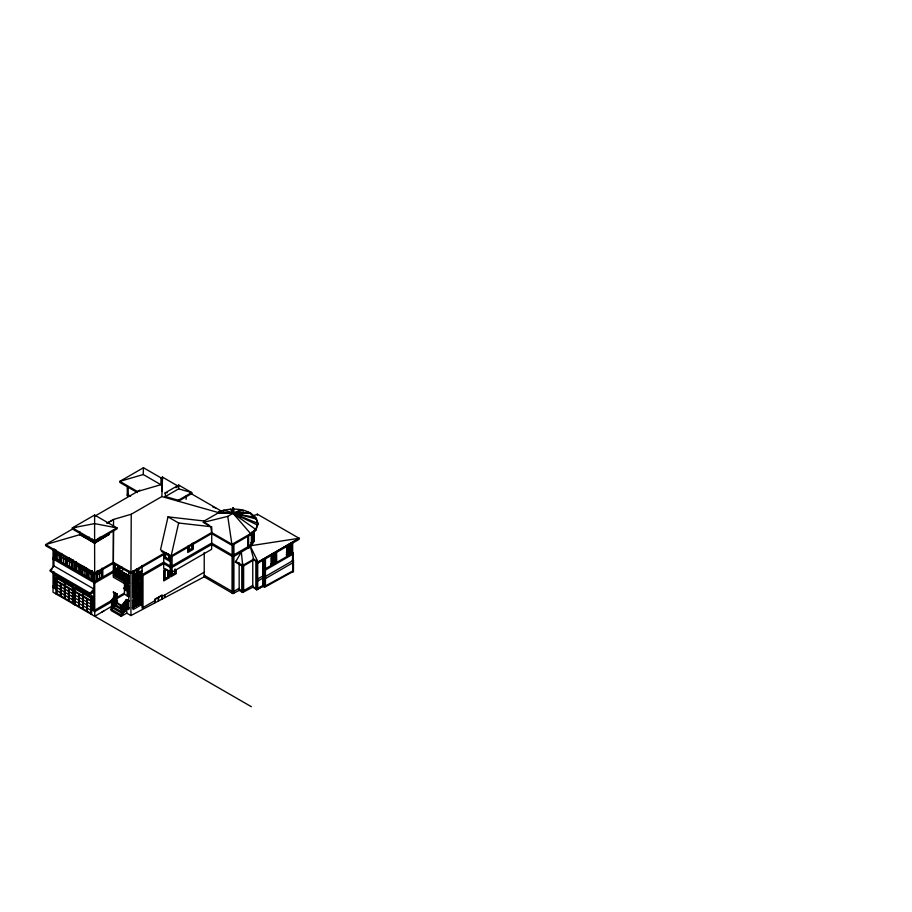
<?xml version="1.0" encoding="UTF-8"?>
<svg xmlns="http://www.w3.org/2000/svg" width="912" height="912" viewBox="0 0 912 912"><rect width="100%" height="100%" fill="white"/><g stroke="black" fill="none" stroke-linecap="round" stroke-linejoin="round"><path stroke-width="1.37" d="M127.144 587.932L127.144 584.193M133.836 597.508L133.836 589.996M134.657 584.296L134.657 589.665L132.764 588.571L132.764 584.535M134.919 584.25L134.919 598.397L132.753 597.143M135.546 583.897L135.307 599.344M135.66 583.726L135.649 599.537L136.504 601.179M136.504 600.028L136.504 594.59L141.064 597.223M138.293 603.14L138.293 597.702L142.067 599.879M140.22 582.905L140.22 595.753L136.504 593.609L136.504 583.327M172.06 572.177L172.072 556.297M232.047 593.062L232.115 545.308M255.85 560.869L255.85 589.312L256.774 589.802L262.804 586.325L264.514 587.305L292.877 571.653L292.649 553.253L291.829 552.649M256.774 589.802L256.774 561.404M257.708 562.259L257.708 588.411M164.798 553.96L166.554 552.946L130.94 573.5L113.316 563.331L94.757 574.036L45.6 545.661L45.6 544.589L94.757 572.964L113.316 562.259L113.487 529.975L113.316 574.663L120.008 570.752M113.498 527.341L113.544 519.418L131.248 514.243L161.857 496.561L218.743 512.681L219.062 511.678L221.593 511.997M113.316 562.259L130.94 572.428L131.248 514.243M233.176 513.878L232.948 507.973L232.332 513.296L234.179 513.399L233.563 508.007L232.948 507.973M164.787 493.107L178.706 485.081L191.691 492.571L191.691 493.609L180.166 500.255L178.364 500.266L165.323 496.55L165.38 492.765L167.181 492.765M165.323 496.55L178.638 488.866L178.706 485.081L178.706 486.107L175.925 487.715M162.028 491.431L162.473 477.113L178.376 486.29M161.082 477.911L160.865 484.694L143.241 474.525L143.458 467.731L161.082 477.911L162.473 477.113L162.473 478.173M161.857 496.561L162.473 477.113M163.715 553.766L163.715 568.427L171.137 572.713L211.641 549.32L211.801 527.945M247.813 535.834L247.813 548.26L252.145 544.567L253.889 541.568L254.038 530.396M218.743 512.681L204.14 521.003L168.025 516.876L160.512 549.799L171.137 555.932L211.641 532.54L232.047 544.327L250.595 533.623L255.713 529.427L257.936 523.363C253.969 507.414 231.26 507.015 218.629 511.814L233.05 513.308L255.565 517.435L256.728 519.179L223.645 510.23L223.645 511.301M171.137 555.932L178.638 523.009L168.025 516.876M249.421 547.827L250.116 545.809L299.102 538.285L299.102 539.357L258.484 562.807L253.684 560.048L242.717 566.386L235.444 562.191L241.327 551.999L242.717 565.486L242.717 592.447L252.761 587.225L256.774 589.551L262.804 586.325L262.804 559.307M161.424 551.395L171.137 557.004L211.641 533.611L232.047 545.399L250.595 534.683L255.713 530.499L257.936 524.434L257.936 523.363L233.05 513.308L217.489 513.296M115.368 571.972L114.399 574.036L114.399 562.978M116.041 570.547L116.839 568.871M117.317 567.834L117.819 566.797M252.259 536.393L253.775 533.178M252.236 542.651L253.775 539.288M253.889 539.402L252.145 543.096L250.789 542.731M211.641 532.54L210.752 526.669L203.342 522.394L204.14 521.003M116.645 594.236L113.305 592.059L117.203 594.271L111.469 601.532L110.99 601.156L116.166 593.712M111.161 601.361L117.203 593.906M129.116 601.133L126.54 599.948L120.886 606.868L126.449 599.64L128.774 600.974M120.886 606.868L121.364 607.255L126.62 599.845M53.945 559.501L53.945 565.93L50.24 570.217L50.24 571.288L90.128 594.316L93.833 592.173M251.393 543.894L247.813 546.824L233.905 554.861M247.813 548.26L249.774 546.824M101.893 612.1L104.036 610.732M75.707 527.204L45.6 544.589L79.766 534.671L94.609 543.244L109.451 534.044L94.609 542.606L94.757 616.295L95.783 615.691M94.757 616.295L113.316 605.374M253.684 515.679L257.355 514.186L299.102 538.285L258.484 561.906L253.684 559.147L250.116 545.809L258.484 562.807M258.484 561.906L299.102 538.285M116.953 568.985L116.839 575.837M116.953 575.905L116.839 569.054M116.451 600.814L116.508 593.997L116.519 603.527L116.725 593.826M128.193 493.791L127.27 494.327L130.576 496.231M127.27 486.313L127.27 495.752L128.193 495.216M94.609 515.041L72.344 527.888L72.344 528.96L94.609 541.819L116.873 528.96L116.873 527.888L94.609 515.041L94.609 541.819M94.962 516.078L139.912 490.132M79.72 534.09L94.609 542.606M79.766 531.514L79.766 534.671L80.689 533.714M79.766 534.671L80.689 534.147M107.012 523.192L113.612 519.498L107.16 523.1M96.695 541.067L99.944 539.197L99.864 537.362M100.411 538.924L103.66 537.054M104.116 536.78L107.365 534.911M109.451 534.215L94.609 542.788L79.72 534.272M52.098 569.145L50.24 570.217L90.128 593.245L93.833 591.101M177.772 500.608L191.691 492.571L178.638 488.866M97.55 574.674L101.563 572.36M129.208 576.327L113.635 567.116L129.436 575.837M113.635 567.469L128.706 575.768L128.592 582.757M115.254 568.279L115.368 575.13L115.607 568.21M116.109 568.769L116.109 575.415M101.642 569.761L101.642 577.399L97.47 579.804L97.47 570.901M113.316 570.923L94.757 581.639L53.021 557.54M117.808 569.476L117.694 576.327M113.316 572.36L94.757 583.064L53.021 558.965M119.962 568.518L122.208 567.218M118.537 569.909L118.423 576.749M115.163 572.086L118.104 570.388L118.104 566.181M129.094 583.315L113.635 574.252L129.458 582.973M119.666 570.821L119.78 577.672L119.962 567.093M114.638 574.571L114.638 567.788M128.774 586.097L113.316 577.171L113.316 575.392L124.442 568.963M115.368 574.993L115.163 563.741M121.25 571.733L121.25 578.379M122.094 571.961L121.98 578.812M122.949 572.451L122.835 579.302M123.679 572.873L123.565 579.724M124.682 573.853L124.921 580.636L125.035 573.785M126.62 574.571L126.392 581.354M130.94 572.428L164.114 553.276M203.342 522.394L227.761 516.363L233.05 513.308L248.623 512.373L248.623 513.445M126.893 575.13L127.121 581.913L127.121 574.993M122.094 578.869L121.98 572.018M132.787 576.11L133.129 582.962L132.787 576.145L141.759 570.969L132.787 576.509M133.87 575.746L133.631 582.54L133.517 575.689M135.842 574.48L135.956 581.332L135.956 574.412M136.8 574.058L134.258 572.668M137.666 568.963L137.427 580.477L137.541 573.637M138.043 573.203L138.271 579.986L137.894 568.963M140.471 571.938L140.243 578.721M140.961 571.505L141.645 571.265M127.121 581.776L127.007 575.062M127.976 582.266L127.737 575.483M128.729 582.677L128.478 575.905M114.422 592.663L114.308 599.515M188.978 550.346L192.056 548.568L192.136 543.803M115.163 604.177L115.163 593.085M132.422 583.213L141.759 578.117L132.787 583.292M192.136 548.614L188.898 550.483L188.898 545.672M134.372 582.107L134.258 575.255M135.101 581.685L135.101 574.765M136.891 568.985L136.686 580.91L136.686 573.99M138.772 579.565L138.749 568.792M139.513 579.143L139.388 572.291M141.098 578.356L141.075 571.436L140.961 578.288M116.006 593.575L115.904 603.881M133.106 584.318L142.067 579.143L132.673 573.716M133.106 586.097L142.067 580.921M116.918 600.997C107.274 596.038 120.031 601.646 117.158 602.467M124.442 593.062L94.757 610.196L91.588 608.372M165.938 568.928L163.715 570.217L163.715 580.921L169.279 577.706L169.279 571.015M172.072 565.919L211.641 543.073L232.093 554.986M166.497 569.681L164.639 570.752L164.639 579.314L168.355 577.171L168.355 571.049M124.442 587.613L129.002 590.258L129.002 596.858L124.442 594.225L113.316 600.643L128.774 609.569L128.774 584.763M167.033 569.635L164.867 570.878L164.867 578.915L168.116 577.045L168.116 570.342M113.316 600.917L94.757 611.621L91.588 609.797M172.06 567.355L211.641 544.51L232.093 556.32M115.79 603.812L115.778 593.575M113.316 606.583L113.43 598.842M114.16 597.884L114.046 606.298L114.308 592.72M114.787 605.864L114.787 597.086L114.661 605.807M110.99 609.125L112.849 608.053L123.052 613.947L123.052 612.613L112.849 606.719L114.707 605.648L124.91 611.542L124.91 610.196L114.707 604.303L116.565 603.242L126.768 609.125L126.768 613.149L121.193 616.352L110.99 610.47L110.99 609.125L121.193 615.019L123.052 613.947M111.572 601.259L111.572 609.056M112.073 608.635L112.187 600.233L112.313 608.635M112.814 599.651L112.7 608.281L112.928 599.492M127.532 600.358L127.532 607.278L127.646 600.29M128.033 600.917L128.147 607.631L128.147 600.848L128.877 601.27M129.014 601.19L126.449 600.005M132.445 600.598L141.759 595.616L132.787 601.156M141.759 595.981L132.787 600.757L133.129 607.609L132.901 600.689M141.759 595.616L133.015 600.894M127.406 607.21L127.406 600.427M125.138 609.797L125.138 601.909L125.252 609.866M125.753 601.316L125.753 609.569L125.879 601.168M126.38 600.518L126.38 609.079M126.38 609.216L126.38 600.301L126.266 609.148M124.91 610.196L126.768 609.125M123.166 612.271L123.28 604.531M124.021 611.918L123.907 603.733M124.636 611.564L124.522 602.707L124.522 611.496M123.052 612.613L124.91 611.542M132.422 607.723L141.759 602.764M132.422 607.859L141.759 602.9M121.433 606.947L121.433 614.756M121.934 614.323L122.048 605.921L122.162 614.323M122.778 613.97L122.664 605.123L122.664 613.901M154.744 600.757L142.067 608.076L142.067 565.429M162.165 596.471L204.22 572.2M126.768 613.149L130.94 615.554L205.143 576.338M233.905 556.377L250.23 546.858M276.37 553.949L271.195 556.936M286.345 547.565L291.521 545.194L286.881 548.5L291.521 545.194M272.62 556.423L276.108 554.416L276.108 555.488L271.468 558.167L271.468 557.095M286.619 548.34L291.259 545.672L291.259 546.733L286.619 549.412M273.509 556.673L276.37 555.636L271.195 558.634M271.195 558.007L276.37 555.636M291.521 546.892L286.881 550.198L291.521 547.519L290.985 546.584L291.521 547.519M286.619 550.039L291.259 547.36L291.259 548.431L286.619 551.11M274.672 557.699L271.195 559.706L276.37 557.335L271.195 560.333M288.659 549.617L291.521 548.591L286.881 551.897L291.521 548.591M286.619 551.737L291.259 549.058L291.259 550.13L286.619 552.809M286.345 552.649L289.822 550.643M271.195 561.393L276.37 559.033L271.195 562.02M291.521 550.289L286.881 553.584L291.521 550.916L290.985 549.97L291.521 550.916M286.619 553.436L291.259 550.757L291.259 551.828L286.619 554.507M273.509 561.758L276.37 560.732L271.195 563.719L276.37 560.732M286.345 554.348L288.659 553.014M286.345 554.975L291.521 551.977M286.619 555.123L291.259 552.455M270.853 564.323L275.481 561.644L276.724 562.624L276.564 552.478M276.108 561.929L271.468 564.608L272.084 565.303L271.001 564.676M292.216 552.148L293.299 552.786L287.234 556.286L286.619 555.932L293.14 552.683M292.684 552.364L292.649 552.968L292.649 542.492M292.684 552.695L292.524 559.66M276.724 562.362L265.438 568.7M293.299 552.786L271.924 565.212L271.924 553.755M265.438 570.034L292.649 554.325M239.001 588.411L233.905 591.352L232.093 591.386M256.774 579.496L262.804 576.019L263.579 576.464M265.438 576.464L293.47 560.276L293.47 571.471L292.763 571.87L292.763 553.185M256.774 581.639L262.804 578.151L263.579 578.607M292.763 560.903L293.47 560.492M243.641 590.668L252.761 585.401M265.438 578.607L293.47 562.419M292.752 570.98L264.514 586.45L262.804 585.47L256.774 588.947L252.761 586.621M116.554 601.076L117.158 600.997M292.763 571.858L293.47 571.471M204.22 552.455L204.22 576.874L232.97 593.598L239.161 590.395L242.717 592.447M232.332 513.296L234.179 513.399M234.338 512.726L240.791 509.808M143.241 474.525L119.848 481.365L119.848 482.437L137.473 492.617M160.865 484.694L137.473 491.545L119.848 481.365L143.458 467.731L143.458 468.802M234.316 512.943L243.208 510.332L243.208 511.404M230.417 509.17L233.05 513.308L250.72 513.16L250.72 514.231M178.638 523.009L211.835 526.794M212.929 507.14L215.654 507.916M250.595 534.683L250.595 533.623L233.05 513.308L257.344 524.97M291.521 545.821L290.985 544.886M291.521 549.218L290.985 548.283M189.833 492.537L191.691 493.609M190.608 493.346L221.183 510.994M292.216 552.433L293.299 553.06M290.791 552.991L291.715 553.527M286.619 556.195L287.234 556.559L286.619 555.864M292.136 560.321L292.763 560.686L292.763 571.721M276.37 554.576L275.834 553.63M203.558 522.017L209.475 525.426M271.195 563.092L271.742 564.026M127.27 495.752L128.193 496.288M235.444 561.29L242.717 565.486L253.684 559.147L253.684 560.048M239.161 589.152L241.783 590.668M167.42 553.869L168.503 554.496M204.22 575.29L232.97 591.888M172.14 567.23L163.715 562.18L142.067 574.674L138.658 572.713M170.202 567.355L163.715 563.605L142.067 576.099L138.749 574.184M81.875 534.911L85.124 536.792M85.591 537.054L88.829 538.935M92.545 541.067L89.296 539.197L89.376 537.373M133.027 573.203L138.749 576.509M125.617 569.635L127.965 571.003M138.043 579.986L138.157 573.135M113.635 567.116L129.344 576.247M115.482 574.138L128.558 581.696M129.458 583.099L114 574.047M136.811 587.362L139.912 589.152M113.635 574.252L129.094 583.178M113.316 575.392L128.774 584.318L128.774 570.695M142.067 598.967L137.507 596.323L137.495 601.76L135.808 600.791M136.184 599.857L133.859 598.511L134.657 598.967M141.075 602.866L141.223 581.343L142.067 581.833M55.803 553.789L59.827 556.115M61.674 557.175L65.698 559.501M67.477 560.527L71.569 562.898M76.209 565.565L80.233 567.891M82.08 568.963L86.104 571.288M87.883 572.314L91.975 574.674M140.961 602.935L141.064 582.415M133.859 599.651L142.067 604.394L133.106 609.569L133.106 570.695M133.631 600.267L133.745 607.255L133.631 600.404M137.302 605.066L137.541 598.283M136.686 605.42L136.8 598.705M87.883 569.761L87.883 577.399L92.055 579.804L92.055 570.901M113.305 592.059L117.203 594.271M136.572 605.488L136.686 598.637M135.842 605.91L136.07 599.127M135.101 599.549L135.329 606.332M134.372 599.982L134.6 606.765M115.402 596.288L115.288 604.246M113.544 598.694L113.43 606.651M123.405 604.382L123.28 612.34M126.791 606.719L129.128 608.042L126.529 606.833M126.677 606.788L126.791 599.446M128.147 607.631L128.284 600.769M53.945 565.93L93.833 588.958L90.128 593.245L90.128 594.316M57.046 578.425L72.504 587.351M75.286 588.958L90.744 597.884M57.046 580.921L72.504 589.847M75.286 591.455L90.744 600.381M57.046 581.639L72.504 590.566M75.286 592.173L90.744 601.099M57.046 584.672L60.443 586.633M61.058 586.997L64.456 588.958M65.083 589.312L68.48 591.272M69.095 591.637L72.504 593.598M75.286 595.205L78.683 597.166M79.298 597.52L82.707 599.492M83.323 599.845L86.72 601.806M87.335 602.171L90.744 604.132M57.046 587.704L60.443 589.665M61.058 590.03L64.456 591.991M65.083 592.344L68.48 594.316M69.095 594.67L72.504 596.63M75.286 598.238L78.683 600.199M79.298 600.563L82.707 602.524M83.323 602.878L86.72 604.838M87.335 605.203L90.744 607.164M53.021 586.097L56.191 587.932M53.021 587.533L56.191 589.357M57.046 590.737L60.443 592.709M61.058 593.062L64.456 595.023M65.083 595.388L68.48 597.349M69.095 597.702L72.504 599.663M75.286 601.27L78.683 603.242M79.298 603.596L82.707 605.557M83.323 605.91L86.72 607.882M87.335 608.236L90.744 610.196M57.046 593.78L72.504 602.707M75.286 604.303L90.744 613.229M251.37 706.72L53.021 592.207L53.021 572.531M125.525 584.261L125.525 586.997L128.695 588.742L128.695 585.094M136.811 593.427L139.912 595.217M125.525 586.997L128.774 588.867M123.439 588.194L127.999 590.828L127.999 596.277M124.442 589.688L127.213 591.284L127.213 595.821M126.449 599.64L121.364 607.255M233.05 513.308L255.713 529.427L255.713 530.499M251.689 515.086L255.565 518.506L255.565 517.435M256.728 520.25L257.936 524.434M227.761 516.363L232.047 545.399M233.29 507.813L233.324 511.564M291.715 543.734L291.715 553.789L290.791 553.253L290.791 543.199M287.075 546.402L287.075 556.468M286.881 554.656L286.881 555.283M273.326 553.231L273.326 555.944M271.742 556.628L271.742 557.243M271.742 558.315L271.742 558.942M271.742 560.014L271.742 560.641M271.742 561.712L271.742 562.339M265.438 558.201L265.438 585.914M264.514 558.874L264.514 587.305M263.579 559.763L263.579 585.914M257.355 514.186L257.355 515.257M253.775 530.738L253.889 541.568M253.023 532.346L253.023 540.896M252.761 559.067L252.761 587.225M252.259 532.733L252.259 542.503M252.236 531.639L252.145 545.159M251.393 534.272L251.393 545.627M248.588 535.196L248.588 546.197M243.641 564.334L243.641 591.956M241.783 564.334L241.783 591.911M239.161 562.818L239.161 590.395M233.905 543.86L233.905 593.119M232.97 544.441L232.97 593.598M193.298 543.039L193.298 549.286L187.735 552.49L187.735 546.242M192.375 543.392L192.375 548.75L188.659 550.894L188.659 545.536M186.128 496.105L186.128 499.366M176.233 569.681L176.233 573.694L170.669 576.908L170.669 571.55M175.309 569.487L175.309 573.158L171.593 575.301L171.593 571.63M175.07 569.008L175.07 573.021L171.832 574.902L171.832 570.878L171.901 574.765M171.137 555.385L171.137 572.713M170.202 556.309L170.202 572.177M169.746 556.274L169.746 561.279L164.228 558.087L164.228 554.336M168.811 554.314L168.811 559.672L165.152 557.551L165.152 553.538M168.583 554.45L168.583 559.273L165.38 557.426L165.38 552.604M168.036 570.445L168.036 577M165.46 552.74L165.46 557.38M164.798 594.955L164.798 597.44M162.165 598.808L162.165 595.023L154.744 599.309L154.744 602.661M161.937 598.933L161.937 595.422L158.574 597.371L158.574 600.666M158.335 600.791L158.335 597.497L154.972 599.446L154.972 602.524M142.99 575.563L142.99 607.54M140.357 571.87L140.357 578.789M140.357 596.516L140.357 603.436M140.243 596.585L140.243 603.368M139.627 572.291L139.627 579.211M139.627 596.938L139.627 603.858L139.513 597.007M138.886 572.713L138.886 579.633M138.886 597.371L138.886 604.28L138.772 597.428M138.362 594.328L138.362 582.187L139.912 583.087L139.981 595.354L136.732 593.473L136.811 583.714M138.157 604.713L138.043 597.862M137.427 598.215L137.427 605.135M135.956 599.059L135.956 605.978M135.215 574.834L135.215 581.753M135.215 599.492L135.215 606.4M134.486 575.255L134.486 582.175M134.486 599.914L134.486 606.822M133.847 585.162L133.847 589.198M133.483 570.707L133.483 573.466M130.94 572.029L130.94 615.554M129.002 585.413L129.002 589.277L125.297 587.123L125.297 583.27M128.193 486.94L128.193 494.863M127.851 575.415L127.851 582.335M126.928 599.72L126.996 608.133M126.506 574.628L126.392 581.48L126.392 574.571M125.765 574.207L125.651 581.058L125.651 574.138M124.442 582.232L124.442 594.225M124.294 573.363L124.18 580.214L124.18 573.295M123.451 572.873L123.451 579.793M122.71 572.451L122.71 579.359M121.364 571.664L121.25 578.516L121.25 571.596M121.193 615.019L121.193 616.352M120.623 571.243L120.509 578.094L120.509 571.174M119.107 565.679L119.039 577.25L118.879 565.919M118.309 569.909L118.309 576.817M117.58 569.476L117.58 576.395M116.782 601.202L116.782 602.684M116.223 568.7L116.109 575.552L116.109 568.632M115.049 593.153L115.049 600.062M114.752 567.845L114.752 574.628M114.16 562.898L114.16 574.172M108.528 534.569L108.528 535.207M102.805 569.077L102.805 577M101.87 568.165L101.87 577.535M101.563 569.852L101.563 577.353M100.183 537.191L100.183 539.334M99.556 571.015L99.556 578.516M98.325 538.262L98.325 540.041M97.231 570.832L97.231 580.203M96.307 572.827L96.307 580.739M95.543 542.07L95.543 542.708M93.833 582.529L93.833 609.661M93.708 542.093L93.708 542.72M93.526 572.884L93.526 580.921M92.83 609.079L92.83 596.323L54.948 574.457L54.948 587.214M92.465 539.152L92.465 540.941M92.283 570.832L92.283 580.203M91.588 614.471L91.588 597.394L74.431 587.488L74.431 604.565M91.36 614.346L91.36 597.52L74.659 587.887L74.659 604.702M90.744 597.166L90.744 613.981M89.969 571.015L89.969 578.516M89.068 537.191L89.068 539.334M87.962 569.852L87.962 577.353M87.655 569.498L87.655 577.535M87.335 599.127L87.335 611.268M86.72 598.774L86.72 610.915M86.412 568.78L86.412 576.817M86.184 567.515L86.184 576.418L82.012 574.001L82.012 566.375M84.098 566.375L84.098 575.119M83.402 593.735L83.402 596.049L83.323 593.598M83.323 596.813L83.323 608.954M82.707 593.245L82.707 595.741M82.707 596.448L82.707 608.589M82.08 566.466L82.08 573.956M81.772 566.101L81.772 574.138M80.712 534.592L80.712 535.23M80.541 565.394L80.541 573.42M80.302 565.394L80.302 573.021L76.129 570.616L76.129 561.712M80.233 565.394L80.233 572.884M79.298 594.487L79.298 606.628M78.683 594.134L78.683 606.275M78.215 564.232L78.215 571.733M75.901 562.715L75.901 570.752M75.286 588.24L75.286 605.055M74.659 561.997L74.659 570.034M73.348 603.938L73.348 586.861L56.191 576.954L56.191 594.031M73.12 559.774L73.12 569.145M73.12 603.812L73.12 586.997L56.419 577.353L56.419 594.168M72.504 586.633L72.504 603.448M71.877 560.39L71.877 568.427M71.569 559.147L71.649 568.028L67.477 565.611L67.477 557.984M69.563 557.984L69.563 566.728M69.095 588.593L69.095 600.734M68.48 588.24L68.48 600.381M67.249 557.711L67.249 565.748M66.006 557.004L66.006 565.03M65.778 557.004L65.778 564.631L61.606 562.225L61.674 553.436M65.151 583.201L65.151 585.515L65.083 583.064M65.083 586.279L65.083 598.42M64.456 582.711L64.456 585.208M64.456 585.926L64.456 598.055M63.692 555.841L63.692 563.342M61.366 554.325L61.366 562.362M61.058 583.954L61.058 596.095M60.443 583.6L60.443 595.741M60.135 553.607L60.135 561.644M59.896 553.607L59.896 561.245L55.723 558.828L55.723 549.925M57.809 552.455L57.809 559.945M57.046 577.706L57.046 594.521M55.803 550.039L55.803 558.782M55.495 550.928L55.495 558.965M54.253 548.876L54.253 558.247M53.945 571.835L53.945 586.633M53.021 549.617L53.021 567.104M134.657 590.463L134.657 597.976L132.753 596.881L132.753 589.369L134.657 590.463M116.873 527.888L94.609 540.748L72.344 527.888L94.609 523.613L116.873 527.888M276.108 556.115L271.468 558.782L271.468 559.854L276.108 557.186L276.108 556.115M276.108 557.802L271.468 560.481L271.468 561.553L276.108 558.874L276.108 557.802M276.108 559.501L271.468 562.18L271.468 563.251L276.108 560.572L276.108 559.501"/></g></svg>
